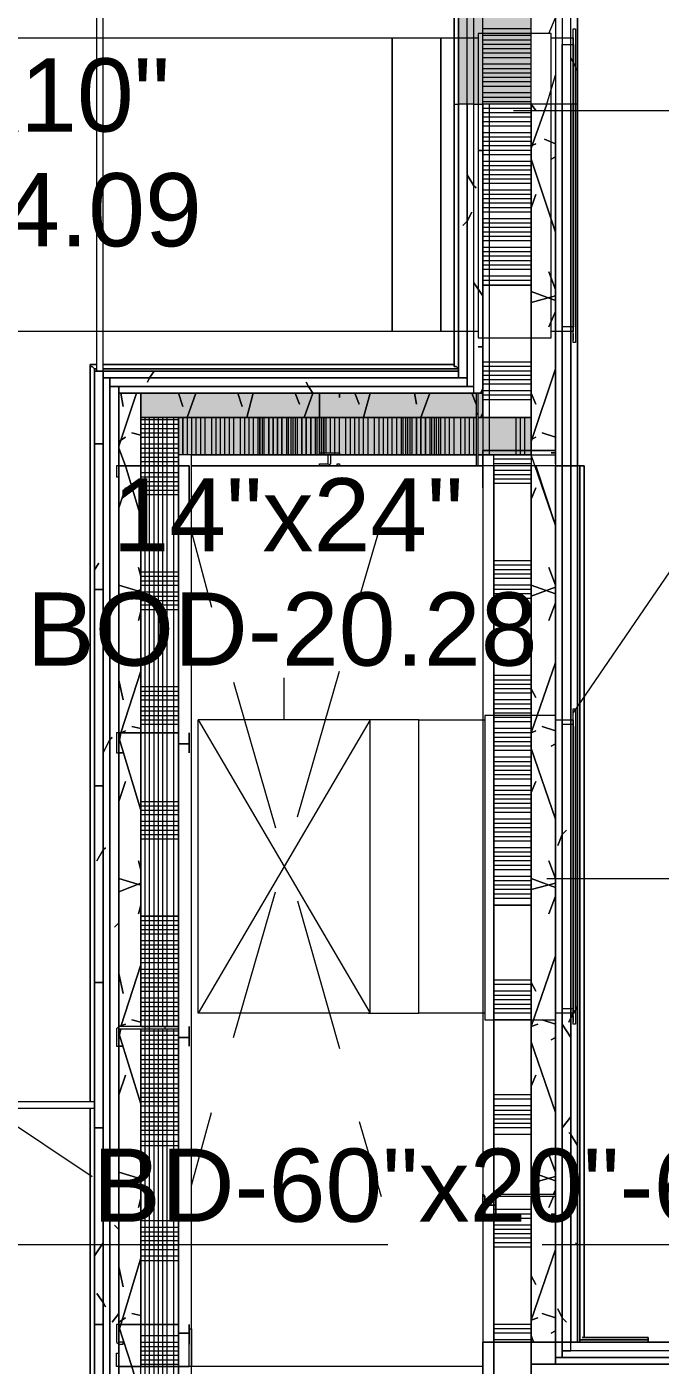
# Model space of a CAD drawing. Header units: metres. Extents: x -2 to 237, y -8 to 52.
# Drawn here: x 20.325 to 21.64, y 22.906 to 25.685 of the extents above; entities that cross this region are included whole.
import ezdxf

# ---------------------------------------------------------------- set-up
doc = ezdxf.new("R2010")
doc.units = ezdxf.units.M
doc.layers.add('HVAC - Ductos', color=5, linetype='Continuous', lineweight=0)
doc.layers.add('PDF2_Text', color=7, linetype='Continuous', lineweight=0)
doc.layers.add('PDF2_Geometry', color=7, linetype='Continuous', lineweight=0, true_color=0xaaaaaa)
doc.layers.add('PDF2_Solid Fills', color=7, linetype='Continuous', lineweight=0, true_color=0xffffff)
doc.styles.add('PDF Helvetica', font='')
doc.styles.get('PDF Helvetica').set_extended_font_data('Helvetica')

msp = doc.modelspace()

# ---------------------------------------------------------------- hatches: boundary and pattern name
at = {"layer": 'PDF2_Solid Fills', "lineweight": 0, "transparency": 33554559}
h = msp.add_hatch(color=256, dxfattribs=at)
h.paths.add_polyline_path([(21.2213, 30.8027), (21.2396, 30.8027), (21.2396, 30.8302), (21.2213, 30.8302)])
h.paths.add_polyline_path([(21.2396, 30.6469), (21.2213, 30.6469), (21.2213, 25.5246), (21.2396, 25.5246)])
h = msp.add_hatch(color=256, dxfattribs=at)
h.paths.add_polyline_path([(21.2396, 30.8027), (21.2534, 30.8027), (21.2534, 30.8302), (21.2396, 30.8302)])
h.paths.add_polyline_path([(21.2534, 30.6652), (21.2396, 30.6652), (21.2396, 25.5246), (21.2534, 25.5246)])
h = msp.add_hatch(color=256, dxfattribs=at)
h.paths.add_polyline_path([(21.2717, 30.8027), (21.2717, 30.8302), (21.2534, 30.8302), (21.2534, 30.8027)])
h.paths.add_polyline_path([(21.2717, 30.679), (21.2534, 30.679), (21.2534, 25.5246), (21.2717, 25.5246)])
msp.add_hatch(color=256, dxfattribs=at).paths.add_polyline_path([(21.2946, 30.679), (21.2717, 30.679), (21.2717, 25.5246), (21.3725, 25.5246), (21.3725, 30.8256), (21.2717, 30.8256), (21.2717, 30.8027), (21.2946, 30.8027)])
h = msp.add_hatch(color=256, dxfattribs=at)
h.paths.add_polyline_path([(21.258, 24.8739), (21.258, 24.9243), (20.5615, 24.9243), (20.5615, 24.8739)])
h.paths.add_polyline_path([(21.2625, 24.8739), (21.2717, 24.8739), (21.2717, 24.9243), (21.2625, 24.9243)])
h = msp.add_hatch(color=256, dxfattribs=at)
h.paths.add_polyline_path([(21.258, 24.8739), (21.258, 24.9243), (20.5615, 24.9243), (20.5615, 24.8739)])
h.paths.add_polyline_path([(21.2625, 24.8739), (21.2717, 24.8739), (21.2717, 24.9243), (21.2625, 24.9243)])
h = msp.add_hatch(color=256, dxfattribs=at)
h.paths.add_polyline_path([(21.258, 24.7961), (21.258, 24.8739), (20.6395, 24.8739), (20.6395, 24.7961)])
h.paths.add_polyline_path([(21.3725, 24.7961), (21.3725, 24.8739), (21.2625, 24.8739), (21.2625, 24.7961)])
h = msp.add_hatch(color=256, dxfattribs=at)
h.paths.add_polyline_path([(21.258, 24.7961), (21.258, 24.8739), (20.6395, 24.8739), (20.6395, 24.7961)])
h.paths.add_polyline_path([(21.3725, 24.7961), (21.3725, 24.8739), (21.2625, 24.8739), (21.2625, 24.7961)])

# ---------------------------------------------------------------- linework, layer by layer
at = {"layer": 'HVAC - Ductos', "lineweight": 0}
for points in [[(21.4596, 25.0298), (21.4596, 25.6804), (21.4642, 25.6804), (21.4642, 25.0298)], [(18.6326, 25.662), (21.0839, 25.662), (21.0839, 25.0526), (18.6326, 25.0526)], [(21.0839, 25.662), (21.1847, 25.662), (21.1847, 25.0526), (21.0839, 25.0526)], [(21.2625, 25.0526), (21.1847, 25.0526), (21.1847, 25.662), (21.2625, 25.662)], [(21.4138, 25.0389), (21.4138, 25.6712), (21.2625, 25.6712), (21.2625, 25.0389)], [(21.4596, 25.0526), (21.4138, 25.0526), (21.4138, 25.662), (21.4596, 25.662)], [(21.4596, 23.614), (21.4596, 24.2692), (21.4642, 24.2692), (21.4642, 23.614)], [(21.1389, 24.2463), (21.2763, 24.2463), (21.2763, 23.6369), (21.1389, 23.6369)], [(21.4229, 23.6232), (21.4229, 24.2554), (21.2763, 24.2554), (21.2763, 23.6232)], [(21.4229, 24.2463), (21.4596, 24.2463), (21.4596, 23.6369), (21.4229, 23.6369)]]:
    msp.add_lwpolyline(points, close=True, dxfattribs=at)
for points in [[(21.4366, 25.5154), (21.4366, 25.6483), (21.4596, 25.6483)], [(21.4642, 25.0618), (21.4642, 25.6483)], [(21.3359, 25.5108), (21.7849, 25.5108)], [(21.4366, 25.2772), (21.4366, 25.4329)], [(21.4596, 25.0618), (21.4366, 25.0618), (21.4366, 25.1947)], [(21.4596, 25.0481), (21.4596, 25.0344)], [(21.4596, 24.26), (21.6978, 24.6082)], [(20.8594, 24.2463), (20.8594, 24.3333)], [(21.0335, 23.6369), (21.1389, 23.6369), (21.1389, 24.2463), (21.0335, 24.2463)], [(21.4366, 24.0996), (21.4366, 24.2371), (21.4596, 24.2371)], [(21.4642, 23.6461), (21.4642, 24.2325)], [(21.4366, 23.8614), (21.4366, 24.0218)], [(21.4046, 23.9164), (21.6611, 23.9164)], [(21.4596, 23.6461), (21.4366, 23.6461), (21.4366, 23.7835)], [(21.4596, 23.6323), (21.4596, 23.6186)], [(20.0621, 23.5636), (20.4608, 23.2979)]]:
    msp.add_lwpolyline(points, dxfattribs=at)
at = {"layer": 'PDF2_Geometry', "lineweight": 0}
for points in [[(24.6393, 32.6491), (21.4687, 32.6491), (21.4687, 30.8302), (21.4687, 29.671), (21.4687, 30.8302), (21.4687, 25.5245), (21.4687, 24.7961), (21.4687, 24.7732), (21.4687, 22.9542)], [(21.2213, 30.6332), (21.2213, 25.5245), (21.2213, 24.9701), (20.6669, 24.9701), (20.4653, 24.9701), (20.4653, 22.8122), (20.1309, 22.8122), (20.1309, 22.7068), (20.4653, 22.7068), (20.6669, 22.7068), (21.2717, 22.7068), (21.2717, 22.9038), (21.2625, 22.9038), (20.6669, 22.9038), (20.6669, 24.7732), (21.2213, 24.7732), (21.2717, 24.7732), (21.2717, 22.9542), (21.4733, 22.9542), (21.4733, 24.7732), (21.4687, 24.7732), (21.4687, 25.5245), (21.4687, 30.8302)], [(21.4229, 30.8256), (21.4229, 25.5245), (21.4229, 24.8052), (21.4229, 24.7961), (21.4229, 24.7732), (21.4229, 22.9542)], [(21.4366, 30.8302), (21.4366, 25.5245), (21.4366, 24.7961), (21.4366, 24.7732), (21.4366, 22.9542)], [(24.6851, 22.9359), (21.455, 22.9359), (21.455, 22.9542), (21.455, 24.7732), (21.455, 24.7961), (21.455, 25.5245), (21.455, 30.8302)], [(21.2625, 24.9243), (21.2717, 24.9243), (21.2717, 24.8739), (21.2717, 24.9243), (21.2717, 25.5245), (21.2717, 30.679)], [(21.2717, 22.7389), (20.6669, 22.7389), (20.5157, 22.7389), (20.4974, 22.7389), (20.4974, 24.9381), (20.5157, 24.9381), (20.6669, 24.9381), (21.2213, 24.9381), (21.2396, 24.9381), (21.2534, 24.9381), (21.2534, 25.5245), (21.2534, 30.6652)], [(21.2717, 22.7251), (20.6669, 22.7251), (20.4974, 22.7251), (20.4837, 22.7251), (20.4837, 24.9564), (20.4974, 24.9564), (20.6669, 24.9564), (21.2213, 24.9564), (21.2396, 24.9564), (21.2396, 25.5245), (21.2396, 30.6469)], [(21.2213, 25.5245), (21.2213, 27.7375), (21.2213, 25.5245), (21.2213, 27.7375), (21.2213, 25.5245), (21.2213, 24.9701), (21.2213, 24.9747), (21.2167, 24.9793), (21.2121, 24.9793), (21.2121, 24.9839), (21.2121, 25.5245), (21.2167, 25.5245), (21.2213, 25.5245), (21.2213, 30.6332), (21.2213, 27.8658), (21.2213, 30.5003)], [(21.2946, 22.9542), (21.2946, 24.7732), (21.2946, 24.7961), (21.2717, 24.7961), (21.2625, 24.7961), (21.2717, 24.7961), (21.4229, 24.7961), (21.4229, 24.7732), (20.6669, 24.7732), (20.6669, 24.7961), (21.258, 24.7961), (20.6395, 24.7961), (20.6395, 24.7732), (20.6395, 22.9038), (20.6395, 22.8809), (20.6669, 22.8809), (21.2625, 22.8809), (21.2717, 22.8809), (21.2717, 22.9038), (21.2717, 22.9542), (24.6851, 22.9542), (24.6713, 22.9542), (24.6713, 25.7536), (24.6713, 29.7718)], [(20.6669, 24.9701), (21.2213, 24.9701), (21.2213, 24.9747), (21.2167, 24.9793), (21.2121, 24.9793), (21.2121, 24.9839), (20.4837, 24.9839), (21.2121, 24.9839), (21.2121, 25.5245), (21.2121, 24.9839), (20.4837, 24.9839), (21.2121, 24.9839), (21.2121, 25.5245), (21.2121, 27.7283), (21.2121, 25.5245)], [(21.2625, 24.7961), (21.2717, 24.7961), (21.3725, 24.7961), (21.3725, 24.8052), (21.3725, 24.8739), (21.2625, 24.8739), (21.2717, 24.8739), (21.3725, 24.8739), (21.3725, 24.8052), (21.3725, 24.7961), (21.3725, 24.8052), (21.3725, 24.8739), (21.3725, 25.5245), (21.3725, 25.9873), (21.3725, 26.4776), (21.3725, 26.7983), (21.3725, 27.2061), (21.3725, 27.6093)], [(17.0382, 27.1144), (17.0382, 23.4399), (17.0566, 23.4399), (20.4653, 23.4399), (20.4653, 22.8214), (20.4653, 23.4399), (20.4653, 22.8122), (20.4653, 23.4399)], [(20.4699, 24.9701), (20.4699, 27.1144), (17.0566, 27.1144), (17.0566, 23.4536), (20.4653, 23.4536), (20.4653, 24.9747), (20.4653, 23.4536), (20.4653, 24.9747), (20.4653, 23.4536)], [(20.4653, 22.7068), (20.4653, 24.9701), (20.4653, 23.4536), (20.4653, 24.9701), (20.4653, 24.9747), (20.4608, 24.9793), (20.4562, 24.9793), (20.4562, 24.9839), (20.4562, 23.4536), (20.4562, 24.9839), (20.4699, 24.9839), (20.4562, 24.9839), (20.4562, 23.4536), (20.4562, 24.9839), (20.4699, 24.9839), (20.4562, 24.9839), (20.4562, 24.9793), (20.4608, 24.9793), (20.4653, 24.9747), (20.4653, 24.9701), (20.4653, 23.4536), (20.4653, 24.9701), (20.4653, 24.9747), (20.4608, 24.9793), (20.4562, 24.9793), (20.4562, 24.9839), (20.4562, 24.9793), (20.4608, 24.9793), (20.4653, 24.9747), (20.4653, 24.9701), (20.4837, 24.9701), (20.6669, 24.9701), (20.4837, 24.9701), (20.4837, 27.1144)], [(21.2717, 22.7526), (21.1984, 22.7526), (20.7769, 22.7526), (20.6669, 22.7526), (20.5615, 22.7526), (20.5157, 22.7526), (20.5157, 24.7732), (20.5157, 24.9243), (20.5615, 24.9243), (20.6669, 24.9243), (21.2213, 24.9243), (21.2534, 24.9243), (21.258, 24.9243), (21.2534, 24.9243), (21.2534, 25.5245), (21.2717, 25.5245), (21.2717, 24.9243), (21.2625, 24.9243), (21.2717, 24.9243), (21.2717, 24.8739), (21.2625, 24.8739)], [(21.2213, 25.5245), (21.2213, 24.9701), (21.2213, 25.5245)], [(21.4687, 25.5245), (21.4687, 24.7732), (21.4687, 25.5245)], [(20.4653, 24.9701), (20.4653, 24.9701)], [(20.4653, 24.9701), (20.4653, 24.9701)], [(20.4653, 22.7068), (20.4653, 24.9701), (20.4653, 22.7068)], [(20.4837, 24.9701), (20.4837, 24.9701)], [(20.5615, 23.6094), (20.5615, 24.2188), (20.5615, 24.7732), (20.5615, 24.9243), (20.5157, 24.9243), (20.5157, 24.7732), (20.5157, 22.7526), (20.5615, 22.7526), (20.5615, 22.9038), (20.5615, 22.9909), (20.5615, 23.6048)], [(20.5386, 24.9243), (20.5386, 24.9243)], [(21.258, 24.9243), (20.5615, 24.9243), (20.5615, 24.8739), (20.9326, 24.8739), (21.258, 24.8739)], [(20.9326, 24.9243), (20.9326, 24.9243)], [(20.9326, 24.9243), (20.9326, 24.9243)], [(20.9739, 24.9243), (20.9739, 24.9243)], [(20.9739, 24.9243), (20.9739, 24.9243)], [(20.9739, 24.9152), (20.9739, 24.9152)], [(21.258, 24.7961), (21.2213, 24.7961), (20.6669, 24.7961), (20.6395, 24.7961), (20.6395, 24.8739), (20.9326, 24.8739), (21.258, 24.8739), (21.2213, 24.8739), (20.9326, 24.8739), (20.6669, 24.8739), (20.6395, 24.8739), (20.5615, 24.8739), (20.5615, 24.7732), (20.5615, 24.2188), (20.5615, 23.6094), (20.5615, 24.2188), (20.5615, 24.7732), (20.5615, 24.8739), (20.6395, 24.8739), (20.6395, 24.7732), (20.6395, 22.9038)], [(21.258, 24.8785), (21.2625, 24.8831)], [(20.9326, 24.8006), (20.9326, 24.8006)], [(21.3725, 24.7961), (21.3725, 24.7732), (21.3725, 23.2612), (21.3725, 24.7732), (21.2946, 24.7732), (21.2946, 22.9542), (21.3725, 22.9542), (21.3725, 23.2566), (21.3725, 22.9542)], [(21.3038, 24.8052), (21.3084, 24.8052)], [(21.3725, 24.7961), (21.3725, 24.7961)], [(21.4229, 24.7961), (21.4229, 24.7961)], [(20.5891, 24.7732), (20.5891, 24.7732)], [(20.6486, 24.7732), (20.6486, 24.7732)], [(20.9372, 24.7732), (20.9326, 24.7732), (20.9372, 24.7732)], [(20.951, 24.7777), (20.951, 24.7777)], [(20.9739, 24.7732), (20.9739, 24.7732)], [(21.2717, 24.7732), (21.2717, 24.7732)], [(21.3725, 23.2566), (21.3725, 22.9542), (21.4229, 22.9542), (21.4229, 24.7732), (21.3725, 24.7732), (21.3725, 23.2612)], [(21.4229, 24.7777), (21.4229, 24.7777)], [(21.4733, 24.7732), (21.4733, 22.9542), (21.4733, 24.7732)], [(21.4733, 24.7732), (21.4733, 22.9542), (21.4733, 24.7732)], [(21.4824, 22.9634), (21.4824, 24.7732)], [(21.4824, 22.9634), (21.4824, 24.7732)], [(21.2717, 24.7274), (21.2717, 24.7274)], [(21.0151, 24.4983), (21.0609, 24.654)], [(20.6669, 24.6357), (20.7082, 24.48)], [(20.8868, 24.0447), (20.9739, 24.3471)], [(20.754, 24.3241), (20.841, 24.0218)], [(20.5982, 24.2188), (20.5982, 24.2188)], [(20.754, 23.5865), (20.841, 23.8889)], [(20.8868, 23.8705), (20.9739, 23.5636)], [(20.5615, 22.9038), (20.5615, 22.9909), (20.5615, 23.6048), (20.5615, 22.9909), (20.5615, 22.9038)], [(20.6119, 23.6048), (20.6119, 23.6094)], [(20.4653, 23.4399), (20.4653, 22.8122), (20.4653, 23.4399)], [(20.4653, 23.4399), (20.4653, 22.8122), (20.4653, 23.4399)], [(20.6669, 23.2795), (20.7082, 23.4307)], [(21.0151, 23.4124), (21.0609, 23.2566)], [(21.2763, 23.2383), (21.2763, 23.2383)], [(21.2763, 23.2383), (21.2763, 23.2383)], [(21.2992, 23.2566), (21.2992, 23.2566)], [(21.4229, 23.2566), (21.4229, 23.2566)], [(21.2763, 23.2245), (21.2763, 23.2245)], [(21.2992, 23.2199), (21.2992, 23.2199)], [(21.4138, 23.2199), (21.4138, 23.2199)], [(21.4229, 23.2199), (21.4229, 23.2199)], [(21.4229, 23.2199), (21.4229, 23.2199)], [(21.0747, 23.1558), (19.8056, 23.1558)], [(21.7115, 23.1558), (21.3954, 23.1558)], [(21.2717, 22.7068), (24.8362, 22.7068), (24.8362, 22.7251), (24.8362, 22.7389), (21.4229, 22.7389), (24.8362, 22.7389), (24.8362, 22.7526), (21.4, 22.7526), (24.8362, 22.7526), (24.8362, 22.8168), (24.8362, 22.858), (24.8362, 22.9084), (21.3725, 22.9084), (21.3725, 22.858), (21.4275, 22.858), (21.6291, 22.858), (21.4275, 22.858), (21.2946, 22.858), (21.2946, 22.803), (21.2946, 22.9542), (21.2717, 22.9542), (21.2717, 22.9038), (21.2717, 22.8809)], [(21.455, 22.9542), (21.4687, 22.9542), (21.455, 22.9542)], [(24.6851, 22.9542), (21.455, 22.9542)], [(21.4687, 22.9542), (21.4687, 22.9542)], [(24.6851, 22.9542), (21.4687, 22.9542), (24.6851, 22.9542)], [(22.9395, 22.9542), (21.6153, 22.9542), (21.4733, 22.9542), (21.6153, 22.9542), (21.6153, 22.9588), (21.4733, 22.9588), (21.6153, 22.9588), (21.6153, 22.9542), (21.4733, 22.9542), (21.6153, 22.9542), (21.4733, 22.9542), (21.6153, 22.9542)], [(21.6153, 22.9634), (21.6153, 22.9634)], [(21.6153, 22.9634), (21.6153, 22.9634)], [(21.6153, 22.9542), (21.6153, 22.9588), (21.6153, 22.9542)], [(21.6153, 22.9542), (21.6153, 22.9588), (21.6153, 22.9542)], [(21.6153, 22.9542), (21.6153, 22.9542)], [(21.6153, 22.9542), (21.6153, 22.9542)], [(24.6851, 22.9359), (21.4366, 22.9359), (21.4366, 22.9222), (24.6851, 22.9222), (21.4229, 22.9222), (21.4229, 22.9084), (24.8362, 22.9084)]]:
    msp.add_lwpolyline(points, dxfattribs=at)
at = {"layer": 'PDF2_Geometry', "color": 254, "lineweight": 0, "true_color": 0xd4d4d4}
for points in [[(21.3725, 25.6804), (21.2717, 25.6804)], [(21.3725, 25.6666), (21.2717, 25.6666)], [(21.3725, 25.6574), (21.2717, 25.6574)], [(21.3725, 25.6483), (21.2717, 25.6483)], [(21.3725, 25.6391), (21.2717, 25.6391)], [(21.3725, 25.6299), (21.2717, 25.6299)], [(21.3725, 25.6208), (21.2717, 25.6208)], [(21.3725, 25.607), (21.2717, 25.607)], [(21.3725, 25.5979), (21.2717, 25.5979)], [(21.3725, 25.5887), (21.2717, 25.5887)], [(21.3725, 25.5796), (21.2717, 25.5796)], [(21.3725, 25.5704), (21.2717, 25.5704)], [(21.3725, 25.5612), (21.2717, 25.5612)], [(21.3725, 25.5475), (21.2717, 25.5475)], [(21.3725, 25.5383), (21.2717, 25.5383)], [(21.3725, 25.5291), (21.2717, 25.5291)], [(21.3725, 25.5245), (21.2717, 25.5245), (21.2717, 25.4925), (21.2717, 24.8739), (21.2717, 24.8052), (21.2717, 24.7961)], [(21.3725, 25.5154), (21.2717, 25.5154)], [(21.2855, 24.7961), (21.2855, 24.8052), (21.2855, 24.8739), (21.2855, 25.4925), (21.2855, 25.5245)], [(21.3725, 25.5063), (21.2717, 25.5063)], [(21.3725, 25.4971), (21.2717, 25.4971)], [(21.3725, 25.4879), (21.2717, 25.4879)], [(21.3725, 25.4787), (21.2717, 25.4787)], [(21.3725, 25.465), (21.2717, 25.465)], [(21.3725, 25.4559), (21.2717, 25.4559)], [(21.3725, 25.4467), (21.2717, 25.4467)], [(21.3725, 25.4375), (21.2717, 25.4375)], [(21.3725, 25.4283), (21.2717, 25.4283)], [(21.3725, 25.4192), (21.2717, 25.4192)], [(21.3725, 25.4055), (21.2717, 25.4055)], [(21.3725, 25.3963), (21.2717, 25.3963)], [(21.3725, 25.3871), (21.2717, 25.3871)], [(21.3725, 25.3779), (21.2717, 25.3779)], [(21.3725, 25.3688), (21.2717, 25.3688)], [(21.3725, 25.3596), (21.2717, 25.3596)], [(21.3725, 25.3459), (21.2717, 25.3459)], [(21.3725, 25.3367), (21.2717, 25.3367)], [(21.3725, 25.3275), (21.2717, 25.3275)], [(21.3725, 25.3184), (21.2717, 25.3184)], [(21.3725, 25.3093), (21.2717, 25.3093)], [(21.3725, 25.3001), (21.2717, 25.3001)], [(21.3725, 25.2863), (21.2717, 25.2863)], [(21.3725, 25.2772), (21.2717, 25.2772)], [(21.3725, 25.268), (21.2717, 25.268)], [(21.3725, 25.2588), (21.2717, 25.2588)], [(21.3725, 25.2496), (21.2717, 25.2496)], [(21.3725, 25.2405), (21.2717, 25.2405)], [(21.3725, 25.2268), (21.2717, 25.2268)], [(21.3725, 25.2176), (21.2717, 25.2176)], [(21.3725, 25.2084), (21.2717, 25.2084)], [(21.3725, 25.1992), (21.2717, 25.1992)], [(21.3725, 25.1901), (21.2717, 25.1901)], [(21.3725, 25.181), (21.2717, 25.181)], [(21.3725, 25.1672), (21.2717, 25.1672)], [(21.3725, 25.158), (21.2717, 25.158)], [(21.3725, 24.9885), (21.2717, 24.9885)], [(21.3725, 24.9793), (21.2717, 24.9793)], [(21.3725, 24.9701), (21.2717, 24.9701)], [(21.3725, 24.961), (21.2717, 24.961)], [(21.3725, 24.9519), (21.2717, 24.9519)], [(21.3725, 24.9427), (21.2717, 24.9427)], [(21.3725, 24.9289), (21.2717, 24.9289)], [(21.3725, 24.9198), (21.2717, 24.9198)], [(21.3725, 24.9106), (21.2717, 24.9106)], [(20.5707, 22.803), (20.5707, 22.9038), (20.5707, 24.7732), (20.5707, 24.8739)], [(20.5799, 22.803), (20.5799, 22.9038), (20.5799, 24.7732), (20.5799, 24.8739)], [(20.5891, 23.6094), (20.5891, 24.2188), (20.5891, 24.7732), (20.5891, 24.8739)], [(20.5982, 23.6094), (20.5982, 24.2188), (20.5982, 24.8739)], [(20.6073, 23.6094), (20.6073, 24.2188), (20.6073, 24.7732), (20.6073, 24.8739)], [(20.6165, 23.6094), (20.6165, 24.2188), (20.6165, 24.7732), (20.6165, 24.8739)], [(20.6303, 23.6094), (20.6303, 24.2188), (20.6303, 24.7732), (20.6303, 24.8739)], [(20.6395, 22.803), (20.6395, 22.9038), (20.6395, 24.7732), (20.6395, 24.8739)], [(20.6577, 24.8739), (20.6577, 24.7961)], [(20.6669, 24.8739), (20.6669, 24.7961)], [(20.6761, 24.8739), (20.6761, 24.7961)], [(20.6853, 24.8739), (20.6853, 24.7961)], [(20.6944, 24.8739), (20.6944, 24.7961)], [(20.7082, 24.8739), (20.7082, 24.7961)], [(20.7173, 24.8739), (20.7173, 24.7961)], [(20.7265, 24.8739), (20.7265, 24.7961)], [(20.7357, 24.8739), (20.7357, 24.7961)], [(20.7448, 24.8739), (20.7448, 24.7961)], [(20.754, 24.8739), (20.754, 24.7961)], [(20.7677, 24.8739), (20.7677, 24.7961)], [(20.7769, 24.8739), (20.7769, 24.7961)], [(20.786, 24.8739), (20.786, 24.7961)], [(20.7952, 24.8739), (20.7952, 24.7961)], [(20.8044, 24.8739), (20.8044, 24.7961)], [(20.8135, 24.8739), (20.8135, 24.7961)], [(20.8181, 24.7961), (20.8181, 24.8739)], [(20.864, 24.8739), (20.864, 24.7961)], [(20.8685, 24.7961), (20.8685, 24.8739)], [(20.8731, 24.8739), (20.8731, 24.7961)], [(20.8777, 24.7961), (20.8777, 24.8739)], [(20.8822, 24.8739), (20.8822, 24.7961)], [(20.8868, 24.7961), (20.8868, 24.8739)], [(20.9235, 24.8739), (20.9235, 24.7961)], [(20.928, 24.7961), (20.928, 24.8739)], [(20.9326, 24.8739), (20.9326, 24.7961)], [(20.9372, 24.7961), (20.9372, 24.8739)], [(20.9464, 24.8006), (20.9464, 24.8739)], [(20.9556, 24.8006), (20.9556, 24.8739)], [(20.9647, 24.7961), (20.9647, 24.8739)], [(20.9739, 24.7961), (20.9739, 24.8739)], [(20.9876, 24.7961), (20.9876, 24.8739)], [(20.9968, 24.7961), (20.9968, 24.8739)], [(21.006, 24.7961), (21.006, 24.8739)], [(21.0151, 24.7961), (21.0151, 24.8739)], [(21.0243, 24.7961), (21.0243, 24.8739)], [(21.0335, 24.7961), (21.0335, 24.8739)], [(21.0472, 24.7961), (21.0472, 24.8739)], [(21.0564, 24.7961), (21.0564, 24.8739)], [(21.0655, 24.7961), (21.0655, 24.8739)], [(21.0747, 24.7961), (21.0747, 24.8739)], [(21.0839, 24.7961), (21.0839, 24.8739)], [(21.093, 24.7961), (21.093, 24.8739)], [(21.1022, 24.8739), (21.1022, 24.7961)], [(21.1068, 24.7961), (21.1068, 24.8739)], [(21.1113, 24.8739), (21.1113, 24.7961)], [(21.1159, 24.7961), (21.1159, 24.8739)], [(21.1205, 24.8739), (21.1205, 24.7961)], [(21.1251, 24.7961), (21.1251, 24.8739)], [(21.1617, 24.8739), (21.1617, 24.7961)], [(21.1663, 24.7961), (21.1663, 24.8739)], [(21.1709, 24.8739), (21.1709, 24.7961)], [(21.1755, 24.7961), (21.1755, 24.8739)], [(21.1801, 24.8739), (21.1801, 24.7961)], [(21.1847, 24.7961), (21.1847, 24.8739)], [(21.1938, 24.7961), (21.1938, 24.8739)], [(21.203, 24.7961), (21.203, 24.8739)], [(21.2121, 24.7961), (21.2121, 24.8739)], [(21.2259, 24.7961), (21.2259, 24.8739)], [(21.2351, 24.7961), (21.2351, 24.8739)], [(21.2442, 24.7961), (21.2442, 24.8739)], [(21.2534, 24.7961), (21.2534, 24.8739)], [(21.2625, 24.7961), (21.2625, 24.8739)], [(21.3404, 24.8739), (21.3404, 24.7961)], [(21.3496, 24.8739), (21.3496, 24.7961)], [(21.3588, 24.8739), (21.3588, 24.8052), (21.3588, 24.7961)], [(20.5615, 24.8694), (20.6395, 24.8694)], [(20.5615, 24.8602), (20.6395, 24.8602)], [(20.5615, 24.8511), (20.6395, 24.8511)], [(20.5615, 24.8419), (20.6395, 24.8419)], [(20.5615, 24.8327), (20.6395, 24.8327)], [(20.5615, 24.819), (20.6395, 24.819)], [(20.5615, 24.8098), (20.6395, 24.8098)], [(20.5615, 24.8006), (20.6395, 24.8006)], [(20.5615, 24.7915), (20.6395, 24.7915)], [(21.3725, 24.7961), (21.2946, 24.7961)], [(20.5615, 24.7823), (20.6395, 24.7823)], [(20.5615, 24.7732), (20.6395, 24.7732)], [(20.5615, 24.7595), (20.6395, 24.7595)], [(21.3725, 24.7869), (21.2946, 24.7869)], [(21.3725, 24.7777), (21.2946, 24.7777)], [(21.3725, 24.764), (21.2946, 24.764)], [(20.5615, 24.7503), (20.6395, 24.7503)], [(20.5615, 24.7411), (20.6395, 24.7411)], [(20.5615, 24.7319), (20.6395, 24.7319)], [(21.3725, 24.7549), (21.2946, 24.7549)], [(21.3725, 24.7457), (21.2946, 24.7457)], [(21.3725, 24.7365), (21.2946, 24.7365)], [(20.5615, 24.7228), (20.6395, 24.7228)], [(20.5615, 24.7136), (20.6395, 24.7136)], [(21.3725, 24.5762), (21.2946, 24.5762)], [(21.3725, 24.567), (21.2946, 24.567)], [(20.5615, 24.5532), (20.6395, 24.5532)], [(20.5615, 24.5441), (20.6395, 24.5441)], [(21.3725, 24.5578), (21.2946, 24.5578)], [(21.3725, 24.5486), (21.2946, 24.5486)], [(21.3725, 24.5395), (21.2946, 24.5395)], [(20.5615, 24.5349), (20.6395, 24.5349)], [(20.5615, 24.5257), (20.6395, 24.5257)], [(20.5615, 24.512), (20.6395, 24.512)], [(21.3725, 24.5257), (21.2946, 24.5257)], [(21.3725, 24.5166), (21.2946, 24.5166)], [(20.5615, 24.5028), (20.6395, 24.5028)], [(20.5615, 24.4937), (20.6395, 24.4937)], [(20.5615, 24.4846), (20.6395, 24.4846)], [(21.3725, 24.5074), (21.2946, 24.5074)], [(21.3725, 24.4983), (21.2946, 24.4983)], [(20.5615, 24.4754), (20.6395, 24.4754)], [(20.5615, 24.315), (20.6395, 24.315)], [(21.3725, 24.3379), (21.2946, 24.3379)], [(21.3725, 24.3287), (21.2946, 24.3287)], [(21.3725, 24.3196), (21.2946, 24.3196)], [(20.5615, 24.3059), (20.6395, 24.3059)], [(20.5615, 24.2967), (20.6395, 24.2967)], [(20.5615, 24.2875), (20.6395, 24.2875)], [(21.3725, 24.3104), (21.2946, 24.3104)], [(21.3725, 24.3013), (21.2946, 24.3013)], [(21.3725, 24.2875), (21.2946, 24.2875)], [(20.5615, 24.2737), (20.6395, 24.2737)], [(20.5615, 24.2646), (20.6395, 24.2646)], [(21.3725, 24.2783), (21.2946, 24.2783)], [(21.3725, 24.2692), (21.2946, 24.2692)], [(21.3725, 24.26), (21.2946, 24.26)], [(20.5615, 24.2554), (20.6395, 24.2554)], [(20.5615, 24.2463), (20.6395, 24.2463)], [(20.5615, 24.2371), (20.6395, 24.2371)], [(21.3725, 24.2508), (21.2946, 24.2508)], [(21.3725, 24.2417), (21.2946, 24.2417)], [(21.3725, 24.2279), (21.2946, 24.2279)], [(21.3725, 24.2188), (21.2946, 24.2188)], [(21.3725, 24.2097), (21.2946, 24.2097)], [(21.3725, 24.2005), (21.2946, 24.2005)], [(21.3725, 24.1913), (21.2946, 24.1913)], [(21.3725, 24.1821), (21.2946, 24.1821)], [(21.3725, 24.1684), (21.2946, 24.1684)], [(21.3725, 24.1592), (21.2946, 24.1592)], [(21.3725, 24.15), (21.2946, 24.15)], [(21.3725, 24.1409), (21.2946, 24.1409)], [(21.3725, 24.1317), (21.2946, 24.1317)], [(21.3725, 24.1226), (21.2946, 24.1226)], [(21.3725, 24.1088), (21.2946, 24.1088)], [(21.3725, 24.0996), (21.2946, 24.0996)], [(20.5615, 24.0768), (20.6395, 24.0768)], [(20.5615, 24.0676), (20.6395, 24.0676)], [(21.3725, 24.0905), (21.2946, 24.0905)], [(21.3725, 24.0814), (21.2946, 24.0814)], [(21.3725, 24.0722), (21.2946, 24.0722)], [(20.5615, 24.0584), (20.6395, 24.0584)], [(20.5615, 24.0492), (20.6395, 24.0492)], [(21.3725, 24.063), (21.2946, 24.063)], [(21.3725, 24.0538), (21.2946, 24.0538)], [(21.3725, 24.0401), (21.2946, 24.0401)], [(20.5615, 24.0355), (20.6395, 24.0355)], [(20.5615, 24.0264), (20.6395, 24.0264)], [(20.5615, 24.0172), (20.6395, 24.0172)], [(21.3725, 24.031), (21.2946, 24.031)], [(21.3725, 24.0218), (21.2946, 24.0218)], [(21.3725, 24.0126), (21.2946, 24.0126)], [(20.5615, 24.008), (20.6395, 24.008)], [(20.5615, 23.9988), (20.6395, 23.9988)], [(21.3725, 24.0034), (21.2946, 24.0034)], [(21.3725, 23.9943), (21.2946, 23.9943)], [(21.3725, 23.9805), (21.2946, 23.9805)], [(21.3725, 23.9714), (21.2946, 23.9714)], [(21.3725, 23.9622), (21.2946, 23.9622)], [(21.3725, 23.953), (21.2946, 23.953)], [(21.3725, 23.9439), (21.2946, 23.9439)], [(21.3725, 23.9348), (21.2946, 23.9348)], [(21.3725, 23.921), (21.2946, 23.921)], [(21.3725, 23.9118), (21.2946, 23.9118)], [(21.3725, 23.9026), (21.2946, 23.9026)], [(21.3725, 23.8935), (21.2946, 23.8935)], [(21.3725, 23.8843), (21.2946, 23.8843)], [(21.3725, 23.8751), (21.2946, 23.8751)], [(20.5615, 23.8293), (20.6395, 23.8293)], [(20.5615, 23.8201), (20.6395, 23.8201)], [(20.5615, 23.811), (20.6395, 23.811)], [(20.5615, 23.8019), (20.6395, 23.8019)], [(20.5615, 23.7881), (20.6395, 23.7881)], [(20.5615, 23.7789), (20.6395, 23.7789)], [(20.5615, 23.7698), (20.6395, 23.7698)], [(20.5615, 23.7606), (20.6395, 23.7606)], [(20.5615, 23.7515), (20.6395, 23.7515)], [(20.5615, 23.7423), (20.6395, 23.7423)], [(20.5615, 23.7285), (20.6395, 23.7285)], [(20.5615, 23.7194), (20.6395, 23.7194)], [(20.5615, 23.7102), (20.6395, 23.7102)], [(21.3725, 23.7056), (21.2946, 23.7056)], [(20.5615, 23.701), (20.6395, 23.701)], [(20.5615, 23.6919), (20.6395, 23.6919)], [(20.5615, 23.6827), (20.6395, 23.6827)], [(21.3725, 23.6965), (21.2946, 23.6965)], [(21.3725, 23.6827), (21.2946, 23.6827)], [(20.5615, 23.669), (20.6395, 23.669)], [(20.5615, 23.6599), (20.6395, 23.6599)], [(20.5615, 23.6507), (20.6395, 23.6507)], [(21.3725, 23.6736), (21.2946, 23.6736)], [(21.3725, 23.6644), (21.2946, 23.6644)], [(21.3725, 23.6553), (21.2946, 23.6553)], [(20.5615, 23.6415), (20.6395, 23.6415)], [(20.5615, 23.6323), (20.6395, 23.6323)], [(20.5615, 23.6232), (20.6395, 23.6232)], [(21.3725, 23.6461), (21.2946, 23.6461)], [(21.3725, 23.6369), (21.2946, 23.6369)], [(21.3725, 23.6232), (21.2946, 23.6232)], [(20.5615, 23.6094), (20.6395, 23.6094)], [(20.5615, 23.6002), (20.6395, 23.6002)], [(20.5891, 22.803), (20.5891, 22.9038), (20.5891, 22.9909), (20.5891, 23.6048)], [(20.5982, 22.803), (20.5982, 22.9909), (20.5982, 23.6048)], [(20.6073, 22.803), (20.6073, 22.9038), (20.6073, 22.9909), (20.6073, 23.6048)], [(20.6165, 22.803), (20.6165, 22.9038), (20.6165, 22.9909), (20.6165, 23.6048)], [(20.6303, 22.803), (20.6303, 22.9038), (20.6303, 22.9909), (20.6303, 23.6048)], [(20.5615, 23.5911), (20.6395, 23.5911)], [(20.5615, 23.5819), (20.6395, 23.5819)], [(20.5615, 23.5728), (20.6395, 23.5728)], [(20.5615, 23.5636), (20.6395, 23.5636)], [(20.5615, 23.5498), (20.6395, 23.5498)], [(20.5615, 23.5407), (20.6395, 23.5407)], [(20.5615, 23.5315), (20.6395, 23.5315)], [(20.5615, 23.5224), (20.6395, 23.5224)], [(20.5615, 23.5132), (20.6395, 23.5132)], [(20.5615, 23.504), (20.6395, 23.504)], [(20.5615, 23.4903), (20.6395, 23.4903)], [(20.5615, 23.4812), (20.6395, 23.4812)], [(20.5615, 23.472), (20.6395, 23.472)], [(20.5615, 23.4628), (20.6395, 23.4628)], [(20.5615, 23.4536), (20.6395, 23.4536)], [(21.3725, 23.4674), (21.2946, 23.4674)], [(21.3725, 23.4582), (21.2946, 23.4582)], [(20.5615, 23.4445), (20.6395, 23.4445)], [(20.5615, 23.4307), (20.6395, 23.4307)], [(21.3725, 23.4445), (21.2946, 23.4445)], [(21.3725, 23.4353), (21.2946, 23.4353)], [(21.3725, 23.4261), (21.2946, 23.4261)], [(20.5615, 23.4216), (20.6395, 23.4216)], [(20.5615, 23.4124), (20.6395, 23.4124)], [(20.5615, 23.4032), (20.6395, 23.4032)], [(21.3725, 23.417), (21.2946, 23.417)], [(21.3725, 23.4078), (21.2946, 23.4078)], [(21.3725, 23.3987), (21.2946, 23.3987)], [(20.5615, 23.3941), (20.6395, 23.3941)], [(20.5615, 23.385), (20.6395, 23.385)], [(20.5615, 23.3712), (20.6395, 23.3712)], [(21.3725, 23.385), (21.2946, 23.385)], [(20.5615, 23.362), (20.6395, 23.362)], [(20.5615, 23.2063), (20.6395, 23.2063)], [(21.3725, 23.2291), (21.2946, 23.2291)], [(21.3725, 23.2199), (21.2946, 23.2199)], [(21.3725, 23.2108), (21.2946, 23.2108)], [(20.5615, 23.1925), (20.6395, 23.1925)], [(20.5615, 23.1833), (20.6395, 23.1833)], [(21.3725, 23.1971), (21.2946, 23.1971)], [(21.3725, 23.1879), (21.2946, 23.1879)], [(21.3725, 23.1787), (21.2946, 23.1787)], [(20.5615, 23.1741), (20.6395, 23.1741)], [(20.5615, 23.165), (20.6395, 23.165)], [(20.5615, 23.1558), (20.6395, 23.1558)], [(21.3725, 23.1696), (21.2946, 23.1696)], [(21.3725, 23.1604), (21.2946, 23.1604)], [(21.3725, 23.1512), (21.2946, 23.1512)], [(20.5615, 23.1467), (20.6395, 23.1467)], [(20.5615, 23.1329), (20.6395, 23.1329)], [(20.5615, 23.1237), (20.6395, 23.1237)], [(21.3725, 22.9909), (21.2946, 22.9909)], [(21.3725, 22.9817), (21.2946, 22.9817)], [(20.5615, 22.968), (20.6395, 22.968)], [(20.5615, 22.9542), (20.6395, 22.9542)], [(21.3725, 22.9726), (21.2946, 22.9726)], [(21.3725, 22.9588), (21.2946, 22.9588)], [(20.5615, 22.945), (20.6395, 22.945)], [(20.5615, 22.9359), (20.6395, 22.9359)], [(20.5615, 22.9268), (20.6395, 22.9268)], [(20.5615, 22.9176), (20.6395, 22.9176)], [(20.5615, 22.9084), (20.6395, 22.9084)]]:
    msp.add_lwpolyline(points, dxfattribs=at)
at = {"layer": 'PDF2_Geometry', "color": 254, "lineweight": 0, "true_color": 0xdddddd}
for points in [[(21.4092, 25.6712), (21.4229, 25.7032)], [(21.4046, 25.5245), (21.4229, 25.5842)], [(21.3725, 25.5245), (21.3725, 25.5337)], [(20.5157, 24.8098), (20.5157, 24.8098)], [(20.5157, 24.8098), (20.5157, 24.8098)], [(20.5157, 24.8098), (20.5157, 24.8098)], [(20.5157, 24.8098), (20.5157, 24.8098)], [(20.5615, 24.8006), (20.5615, 24.8006)], [(20.5615, 24.8006), (20.5615, 24.8006)], [(21.3817, 24.7732), (21.4229, 24.6494), (21.3725, 24.7961), (21.3725, 24.8006), (21.3725, 24.7961)], [(20.5615, 24.1913), (20.5615, 24.1913)], [(20.5615, 24.1913), (20.5615, 24.1913)], [(20.5615, 23.5819), (20.5615, 23.5819)], [(20.5615, 23.5819), (20.5615, 23.5819)], [(20.5615, 22.9726), (20.5615, 22.9726)], [(20.5615, 22.9726), (20.5615, 22.9726)]]:
    msp.add_lwpolyline(points, dxfattribs=at)
at = {"layer": 'PDF2_Geometry', "color": 254, "lineweight": 0, "true_color": 0xeaeaea}
for points in [[(21.4687, 25.6299), (21.4687, 25.6299)], [(21.4687, 25.5933), (21.455, 25.6208)], [(21.4687, 25.3275), (21.4687, 25.3275)], [(21.4687, 25.3275), (21.4687, 25.3275)], [(21.2671, 24.9243), (21.2671, 24.9243)], [(21.2671, 24.9243), (21.2671, 24.9243)], [(21.4687, 24.9198), (21.4687, 24.9198)], [(21.4687, 24.9198), (21.4687, 24.9198)], [(20.4837, 24.819), (20.4837, 24.819)], [(20.4837, 24.819), (20.4837, 24.819)], [(21.4687, 24.6678), (21.4687, 24.6678)], [(21.4687, 24.6678), (21.4687, 24.6678)], [(20.4837, 24.5166), (20.4837, 24.5166)], [(20.4837, 24.5166), (20.4837, 24.5166)], [(21.4687, 24.5166), (21.4687, 24.5166)], [(21.4687, 24.5166), (21.4687, 24.5166)], [(21.4687, 24.2097), (21.4687, 24.2097)], [(21.4687, 24.2097), (21.4687, 24.2097)], [(20.4837, 24.1088), (20.4837, 24.1088)], [(20.4837, 24.1088), (20.4837, 24.1088)], [(21.4687, 23.8019), (21.4687, 23.8019)], [(21.4687, 23.8019), (21.4687, 23.8019)], [(20.4837, 23.701), (20.4837, 23.701)], [(20.4837, 23.701), (20.4837, 23.701)], [(21.4366, 23.614), (21.4366, 23.614)], [(21.4366, 23.614), (21.4366, 23.614)], [(21.455, 23.5865), (21.455, 23.5865)], [(21.455, 23.5865), (21.455, 23.5865)], [(20.4837, 23.3987), (20.4837, 23.3987)], [(20.4837, 23.3987), (20.4837, 23.3987)], [(21.4687, 23.3987), (21.4687, 23.3987)], [(21.4687, 23.3987), (21.4687, 23.3987)], [(21.4687, 23.0917), (21.4687, 23.0917)], [(21.4687, 23.0917), (21.4687, 23.0917)], [(20.4837, 22.9909), (20.4837, 22.9909)], [(20.4837, 22.9909), (20.4837, 22.9909)]]:
    msp.add_lwpolyline(points, dxfattribs=at)
at = {"layer": 'PDF2_Geometry', "lineweight": 0}
for points in [[(21.2213, 24.9747), (20.4837, 24.9747), (21.2213, 24.9747), (20.4837, 24.9747), (21.2213, 24.9747), (21.2213, 25.5245), (21.2213, 25.0068), (21.2213, 25.5245), (21.2213, 24.9747), (21.2213, 25.5245), (21.2213, 24.9701), (20.4837, 24.9701), (21.2213, 24.9701), (20.4837, 24.9701), (21.2213, 24.9701), (21.2213, 24.9747), (21.2167, 24.9793), (21.2121, 24.9793), (21.2121, 24.9839), (21.2121, 24.9793), (21.2167, 24.9793), (21.2213, 24.9747), (21.2213, 24.9701), (21.2213, 25.5245)], [(21.2396, 25.5245), (21.2213, 25.5245), (21.2213, 24.9564), (21.2396, 24.9564)], [(21.2534, 25.5245), (21.2396, 25.5245), (21.2396, 24.9381), (21.2534, 24.9381)], [(21.3725, 25.5245), (21.2717, 25.5245), (21.2717, 24.8739), (21.3725, 24.8739)], [(21.4229, 25.5245), (21.3725, 25.5245), (21.3725, 24.8052), (21.3725, 24.7961), (21.4229, 24.7961), (21.4229, 24.8052)], [(21.4366, 25.5245), (21.4229, 25.5245), (21.4229, 24.8052), (21.4229, 24.7732), (21.4366, 24.7732)], [(21.455, 25.5245), (21.4366, 25.5245), (21.4366, 24.7732), (21.455, 24.7732)], [(21.4687, 25.5245), (21.455, 25.5245), (21.455, 24.7732), (21.4687, 24.7732)], [(20.4653, 24.9747), (20.4699, 24.9747)], [(20.4653, 24.9747), (20.4699, 24.9747)], [(21.2213, 24.9701), (20.4653, 24.9701), (21.2213, 24.9701), (20.4837, 24.9701), (20.4837, 24.9564), (21.2213, 24.9564)], [(20.4837, 22.7068), (20.4837, 24.9701), (20.4653, 24.9701), (20.4653, 22.7068)], [(20.4974, 22.7251), (20.4974, 24.9564), (20.4837, 24.9564), (20.4837, 22.7251)], [(21.2396, 24.9564), (20.4974, 24.9564), (20.4974, 24.9381), (21.2396, 24.9381)], [(20.5157, 22.7389), (20.5157, 24.7732), (20.5157, 24.9381), (20.4974, 24.9381), (20.4974, 22.7389)], [(21.2534, 24.9381), (20.5157, 24.9381), (20.5157, 24.9243), (21.2534, 24.9243)], [(20.5157, 24.7732), (20.5891, 24.7732), (20.5157, 24.7732), (20.5157, 24.9243)], [(20.5386, 24.9243), (20.5157, 24.9243)], [(20.9556, 24.7961), (20.9556, 24.7777), (20.951, 24.7732), (20.9372, 24.7732), (20.9739, 24.7732), (20.9693, 24.7732), (20.9693, 24.7777), (20.9739, 24.7777), (20.9739, 24.7732), (20.9326, 24.7732), (20.9326, 24.7777), (20.951, 24.7777), (20.951, 24.7961), (20.9326, 24.7961), (20.9326, 24.8006), (20.9326, 24.9243), (20.9739, 24.9243), (20.9739, 24.9152), (20.9739, 24.9243), (20.9326, 24.9243), (20.9326, 24.8006), (20.9739, 24.8006), (20.9739, 24.7961)], [(21.2625, 24.9243), (21.2351, 24.9243), (21.258, 24.9243), (21.258, 24.7732), (21.1847, 24.7732), (21.2625, 24.7732)], [(20.6669, 22.8809), (20.6669, 24.7961), (20.6395, 24.7961), (20.6395, 24.7732), (20.6395, 22.9038), (20.6395, 22.8809)], [(21.2717, 24.8052), (21.2717, 24.7274), (21.2717, 24.8052), (21.4229, 24.8052)], [(21.4229, 24.7777), (21.4229, 24.8052)], [(20.5111, 24.7732), (20.5111, 24.7503), (20.5157, 24.7503), (20.5157, 24.7732), (20.6623, 24.7732), (20.6623, 24.6952), (20.6623, 24.7732)], [(21.2946, 24.7732), (21.2717, 24.7732), (21.2717, 22.9542), (21.2946, 22.9542)], [(21.4366, 24.7732), (21.4229, 24.7732), (21.4229, 22.9542), (21.4366, 22.9542)], [(21.455, 24.7732), (21.4366, 24.7732), (21.4366, 22.9542), (21.455, 22.9542)], [(21.4687, 24.7732), (21.455, 24.7732), (21.455, 22.9542), (21.4687, 22.9542)], [(21.4733, 24.7732), (21.4687, 24.7732), (21.4687, 22.9542), (21.4733, 22.9542)], [(21.4733, 24.7732), (21.4779, 24.7732), (21.4824, 24.7732), (21.4779, 24.7732), (21.4733, 24.7732), (21.4733, 22.9542)], [(21.4733, 24.7732), (21.4779, 24.7732), (21.4824, 24.7732), (21.4779, 24.7732), (21.4733, 24.7732), (21.4733, 22.9542)], [(21.4824, 24.7732), (21.4824, 22.9634)], [(20.6395, 24.1776), (20.6395, 24.1959), (20.6623, 24.1959), (20.6623, 24.2142), (20.6623, 24.1776), (20.6623, 24.1821), (20.6623, 24.1776), (20.6623, 24.2142), (20.6623, 24.2188), (20.6623, 24.2142), (20.6623, 24.1959), (20.6395, 24.1959), (20.6395, 24.2142), (20.6395, 24.2188), (20.5157, 24.2188), (20.5111, 24.2188), (20.5111, 24.2142), (20.5111, 24.1776), (20.5157, 24.1776), (20.5249, 24.1776), (20.5157, 24.1776), (20.5157, 24.2142), (20.5157, 24.2188), (20.6395, 24.2188), (20.6395, 24.2142)], [(20.6395, 23.5682), (20.6395, 23.5865), (20.6623, 23.5865), (20.6623, 23.6048), (20.6623, 23.5682), (20.6623, 23.5728), (20.6623, 23.5682), (20.6623, 23.6048), (20.6623, 23.6094), (20.6623, 23.6048), (20.6623, 23.5865), (20.6395, 23.5865), (20.6395, 23.6048), (20.6395, 23.6094), (20.5157, 23.6094), (20.5111, 23.6048), (20.5111, 23.5682), (20.5157, 23.5682), (20.5249, 23.5682), (20.5157, 23.5682), (20.5157, 23.6048), (20.6395, 23.6048)], [(20.4562, 23.4399), (20.4562, 22.8122)], [(20.4562, 23.4399), (20.4562, 22.8122)], [(21.2992, 23.2383), (21.2763, 23.2383), (21.2763, 23.2566), (21.2717, 23.2566), (21.2717, 23.2199), (21.2763, 23.2199), (21.2763, 23.2245), (21.2763, 23.2199), (21.2717, 23.2199), (21.2717, 23.2566), (21.2717, 23.2612), (21.2763, 23.2566), (21.2763, 23.2383), (21.2992, 23.2383), (21.2992, 23.2566), (21.2992, 23.2612), (21.4229, 23.2612), (21.4229, 23.2566), (21.4229, 23.2199), (21.4138, 23.2199), (21.4229, 23.2199), (21.4229, 23.2566), (21.2992, 23.2566), (21.2992, 23.2199)], [(20.6395, 22.9496), (20.6395, 22.9726), (20.6623, 22.9726), (20.6623, 22.9909), (20.6623, 22.9542), (20.6623, 22.9588), (20.6623, 22.9542), (20.6623, 22.9496), (20.6623, 22.9542), (20.6623, 22.9909), (20.6623, 22.9726), (20.6395, 22.9726), (20.6395, 22.9909), (20.5157, 22.9909), (20.5111, 22.9909), (20.5111, 22.9542), (20.5157, 22.9496), (20.5249, 22.9496), (20.5249, 22.9542), (20.5157, 22.9542), (20.5157, 22.9909), (20.6395, 22.9909)], [(20.5111, 22.9314), (20.5157, 22.9314), (20.5157, 22.9038), (20.6623, 22.9038), (20.6623, 22.9817), (20.6669, 22.9817), (20.6669, 22.9038), (20.5111, 22.9038)], [(21.2946, 22.858), (21.3725, 22.858), (21.3725, 22.9542), (21.2946, 22.9542)], [(21.3725, 22.9084), (21.4229, 22.9084), (21.4229, 22.9542), (21.3725, 22.9542)], [(21.4229, 22.9222), (21.4366, 22.9222), (21.4366, 22.9542), (21.4229, 22.9542)], [(21.4366, 22.9359), (21.455, 22.9359), (21.455, 22.9542), (21.4366, 22.9542)], [(21.6153, 22.9542), (21.4733, 22.9542)], [(21.4779, 22.9634), (21.6153, 22.9634), (21.6153, 22.9588), (21.6153, 22.9634)], [(21.4824, 22.9634), (21.6153, 22.9634)], [(21.6153, 22.9588), (21.6153, 22.9634), (21.4824, 22.9634), (21.6153, 22.9634)]]:
    msp.add_lwpolyline(points, close=True, dxfattribs=at)
at = {"layer": 'PDF2_Geometry', "color": 254, "lineweight": 0, "true_color": 0xdddddd}
for points in [[(21.3725, 25.5245), (21.3817, 25.5108)], [(21.4046, 25.5245), (21.3725, 25.4329)], [(21.3817, 25.4421), (21.3725, 25.4375)], [(21.4, 25.4513), (21.4229, 25.4421)], [(21.3725, 25.4101), (21.4229, 25.2588)], [(21.4229, 25.4146), (21.4138, 25.4101)], [(21.3817, 25.3367), (21.3725, 25.3093)], [(21.4092, 25.1764), (21.4229, 25.1397)], [(21.3725, 25.1352), (21.4229, 25.1168)], [(21.4229, 25.126), (21.3725, 25.1122)], [(21.4229, 25.0939), (21.4092, 25.0618)], [(21.4229, 24.9747), (21.3725, 24.8236)], [(20.5524, 24.9243), (20.5157, 24.8144), (20.5157, 24.819), (20.5157, 24.8144)], [(20.5203, 24.9243), (20.5249, 24.8969)], [(20.6395, 24.9243), (20.6486, 24.8969)], [(20.6761, 24.9243), (20.6577, 24.8739)], [(20.7631, 24.9243), (20.7723, 24.8969)], [(20.7952, 24.9243), (20.7815, 24.8739)], [(20.8822, 24.9243), (20.8914, 24.9015)], [(20.9189, 24.9243), (20.9006, 24.8739)], [(21.006, 24.9243), (21.0151, 24.9015)], [(21.038, 24.9243), (21.0243, 24.8739)], [(21.1297, 24.9243), (21.1343, 24.9015)], [(21.1617, 24.9243), (21.1435, 24.8739)], [(21.2488, 24.9243), (21.258, 24.9015)], [(21.3725, 24.9243), (21.3817, 24.9015)], [(21.2717, 24.8831), (21.2671, 24.8739)], [(20.5295, 24.8327), (20.5157, 24.8236)], [(20.5432, 24.8419), (20.5615, 24.8373)], [(21.3817, 24.8327), (21.3725, 24.8281)], [(21.3954, 24.8419), (21.4229, 24.8327)], [(20.5157, 24.8098), (20.5295, 24.7732), (20.5615, 24.6678), (20.5295, 24.7732)], [(21.4229, 24.8006), (21.4138, 24.8006)], [(20.5295, 24.7274), (20.5157, 24.6861)], [(21.3817, 24.7274), (21.3725, 24.7044)], [(20.5569, 24.5624), (20.5615, 24.5441)], [(21.4092, 24.5624), (21.4229, 24.5257)], [(20.5157, 24.5257), (20.5615, 24.512)], [(20.5615, 24.5166), (20.5157, 24.4983)], [(21.3725, 24.5257), (21.4229, 24.5074)], [(21.4229, 24.5212), (21.3725, 24.5028)], [(21.4229, 24.4891), (21.4092, 24.4525)], [(20.5615, 24.4708), (20.5569, 24.4525)], [(20.5615, 24.3471), (20.5203, 24.2188), (20.5157, 24.1959), (20.5203, 24.2188)], [(21.4229, 24.3654), (21.3725, 24.2188), (21.3817, 24.2234), (21.3725, 24.2188)], [(20.5157, 24.3287), (20.5249, 24.2875)], [(21.3725, 24.3104), (21.3817, 24.2921)], [(20.5432, 24.2325), (20.5615, 24.2279)], [(21.3954, 24.2325), (21.4229, 24.2234)], [(20.5157, 24.2097), (20.5615, 24.0584)], [(20.5295, 24.2234), (20.5203, 24.2188)], [(21.3725, 24.1867), (21.4229, 24.0401)], [(21.4229, 24.1959), (21.4138, 24.1913)], [(20.5295, 24.118), (20.5157, 24.0768)], [(21.3817, 24.118), (21.3725, 24.095)], [(20.5569, 23.953), (20.5615, 23.9348)], [(21.4092, 23.953), (21.4229, 23.9164)], [(20.5157, 23.9164), (20.5615, 23.9026)], [(20.5615, 23.9072), (20.5157, 23.8889)], [(21.3725, 23.9164), (21.4229, 23.8981)], [(21.4229, 23.9072), (21.3725, 23.8935)], [(21.4229, 23.8797), (21.4092, 23.8431)], [(20.5615, 23.8614), (20.5569, 23.8431)], [(20.5615, 23.7377), (20.5203, 23.6094)], [(21.4229, 23.7561), (21.3725, 23.6094), (21.3862, 23.614), (21.3725, 23.6094)], [(20.5157, 23.7194), (20.5249, 23.6781)], [(21.3725, 23.701), (21.3817, 23.6827)], [(20.5432, 23.6232), (20.5615, 23.6186)], [(21.3954, 23.6232), (21.4229, 23.614)], [(20.5295, 23.614), (20.5157, 23.6094)], [(20.5203, 23.6048), (20.5157, 23.5865)], [(20.5157, 23.5956), (20.5615, 23.449)], [(21.3725, 23.5774), (21.4229, 23.4307)], [(21.4229, 23.5865), (21.4138, 23.5819)], [(20.5295, 23.5086), (20.5157, 23.4674)], [(21.3817, 23.5086), (21.3725, 23.4857)], [(20.5569, 23.3437), (20.5615, 23.3253)], [(21.4092, 23.3437), (21.4229, 23.307)], [(20.5157, 23.307), (20.5615, 23.2933)], [(20.5615, 23.2979), (20.5157, 23.2795)], [(21.3725, 23.307), (21.4229, 23.2887)], [(21.4229, 23.2979), (21.3725, 23.2841)], [(21.4229, 23.2703), (21.4184, 23.2612)], [(20.5615, 23.2521), (20.5569, 23.2337)], [(21.4184, 23.2566), (21.4092, 23.2337)], [(20.5615, 23.1283), (20.5203, 22.9909), (20.5157, 22.9772), (20.5203, 22.9909)], [(21.4229, 23.1467), (21.3725, 23), (21.3862, 23.0046), (21.3725, 23)], [(20.5157, 23.1101), (20.5249, 23.0688)], [(21.3725, 23.0917), (21.3817, 23.0734)], [(20.5432, 23.0138), (20.5615, 23.0092)], [(21.3954, 23.0138), (21.4229, 23.0046)], [(20.5295, 23.0046), (20.5157, 22.9954)], [(20.5157, 22.9863), (20.5432, 22.9038), (20.5615, 22.8397), (20.5432, 22.9038)], [(21.3725, 22.968), (21.3771, 22.9542)], [(21.4229, 22.9772), (21.4138, 22.9726)]]:
    msp.add_lwpolyline(points, close=True, dxfattribs=at)
at = {"layer": 'PDF2_Geometry', "color": 254, "lineweight": 0, "true_color": 0xeaeaea}
for points in [[(21.2717, 25.4283), (21.2625, 25.4283)], [(21.2534, 25.355), (21.258, 25.3504), (21.2534, 25.355), (21.2396, 25.3779)], [(21.2305, 25.2726), (21.2396, 25.2817), (21.2488, 25.3001), (21.2396, 25.2817)], [(21.2534, 25.1534), (21.2717, 25.126)], [(21.2717, 25.0206), (21.2625, 25.0206)], [(20.5753, 24.9473), (20.5799, 24.9564), (20.5891, 24.9701), (20.5799, 24.9564)], [(20.9052, 24.9473), (20.9098, 24.9381), (20.9189, 24.9243), (20.9098, 24.9381)], [(21.2671, 24.9243), (21.2717, 24.9335)], [(21.4229, 24.8648), (21.4229, 24.8602)], [(20.4837, 24.819), (20.4653, 24.819)], [(20.4653, 24.5578), (20.4745, 24.5716)], [(20.4837, 24.5166), (20.4653, 24.5166)], [(20.4837, 24.1776), (20.4974, 24.2051), (20.502, 24.2097), (20.4974, 24.2051)], [(20.4837, 24.1088), (20.4653, 24.1088)], [(21.4366, 24.008), (21.4458, 24.0172), (21.4366, 24.008), (21.4275, 23.9851)], [(20.4837, 23.9759), (20.4882, 23.9805), (20.4837, 23.9759), (20.4699, 23.953)], [(20.5066, 23.8156), (20.5157, 23.8247)], [(20.4837, 23.701), (20.4653, 23.701)], [(21.4504, 23.6186), (21.455, 23.6277), (21.4687, 23.6507), (21.455, 23.6277)], [(21.4366, 23.614), (21.455, 23.5865)], [(20.4837, 23.3987), (20.4653, 23.3987)], [(21.4366, 23.3987), (21.455, 23.4216), (21.4366, 23.3987), (21.4366, 23.3941)], [(21.4504, 23.3895), (21.455, 23.385), (21.4687, 23.362), (21.455, 23.385)], [(20.5066, 23.1971), (20.5157, 23.1879)], [(20.4837, 23.1604), (20.4837, 23.165), (20.4837, 23.1604), (20.4653, 23.1329)], [(21.4642, 23.1604), (21.4687, 23.1558)], [(20.4837, 23.0367), (20.4882, 23.0275), (20.4837, 23.0367), (20.4699, 23.055)], [(20.502, 22.9954), (20.5157, 23.0138)], [(21.4366, 23.0046), (21.4458, 22.9954), (21.4366, 23.0046), (21.4275, 23.023)], [(20.4837, 22.9909), (20.4653, 22.9909)]]:
    msp.add_lwpolyline(points, close=True, dxfattribs=at)
at = {"layer": 'PDF2_Geometry', "color": 254, "lineweight": 0, "true_color": 0xd4d4d4}
for points in [[(21.2717, 25.1488), (21.3725, 25.1488)], [(20.6486, 24.8739), (20.6486, 24.7961)], [(20.809, 24.8739), (20.809, 24.7961)], [(20.8273, 24.8739), (20.8273, 24.7961)], [(20.8364, 24.8739), (20.8364, 24.7961)], [(20.8456, 24.8739), (20.8456, 24.7961)], [(20.8548, 24.8739), (20.8548, 24.7961)], [(20.896, 24.8739), (20.896, 24.7961)], [(20.9052, 24.8739), (20.9052, 24.7961)], [(20.9144, 24.8739), (20.9144, 24.7961)], [(20.9418, 24.7961), (20.9418, 24.8739)], [(21.1343, 24.8739), (21.1343, 24.7961)], [(21.1435, 24.8739), (21.1435, 24.7961)], [(21.1526, 24.8739), (21.1526, 24.7961)], [(21.2946, 23.8614), (21.3725, 23.8614)], [(20.6395, 23.8385), (20.5615, 23.8385)]]:
    msp.add_lwpolyline(points, close=True, dxfattribs=at)
at = {"layer": 'PDF2_Geometry', "color": 8, "lineweight": 0, "true_color": 0x808080}
for points in [[(21.038, 24.2463), (20.6807, 24.2463), (21.038, 23.6369), (21.038, 24.2463), (20.6807, 23.6369), (20.6807, 24.2463)], [(21.038, 23.6369), (20.6807, 23.6369)]]:
    msp.add_lwpolyline(points, dxfattribs=at)

# ---------------------------------------------------------------- texts
at = {"layer": 'PDF2_Text', "lineweight": 0, "attachment_point": 4, "style": 'PDF Helvetica'}
for s, insert, char_height in [('24"x10"', (19.8934, 25.5423), 0.1519), ('BOD4.09', (19.8156, 25.304), 0.1519), ('14"x24"', (20.5028, 24.6717), 0.1519), ('BOD-20.28', (20.3241, 24.4335), 0.1519), ('BD-60"x20"-60"x20"', (20.4616, 23.2789), 0.151898)]:
    msp.add_mtext(s, dxfattribs=dict(at, insert=insert, char_height=char_height))

doc.saveas('drawing.dxf')
